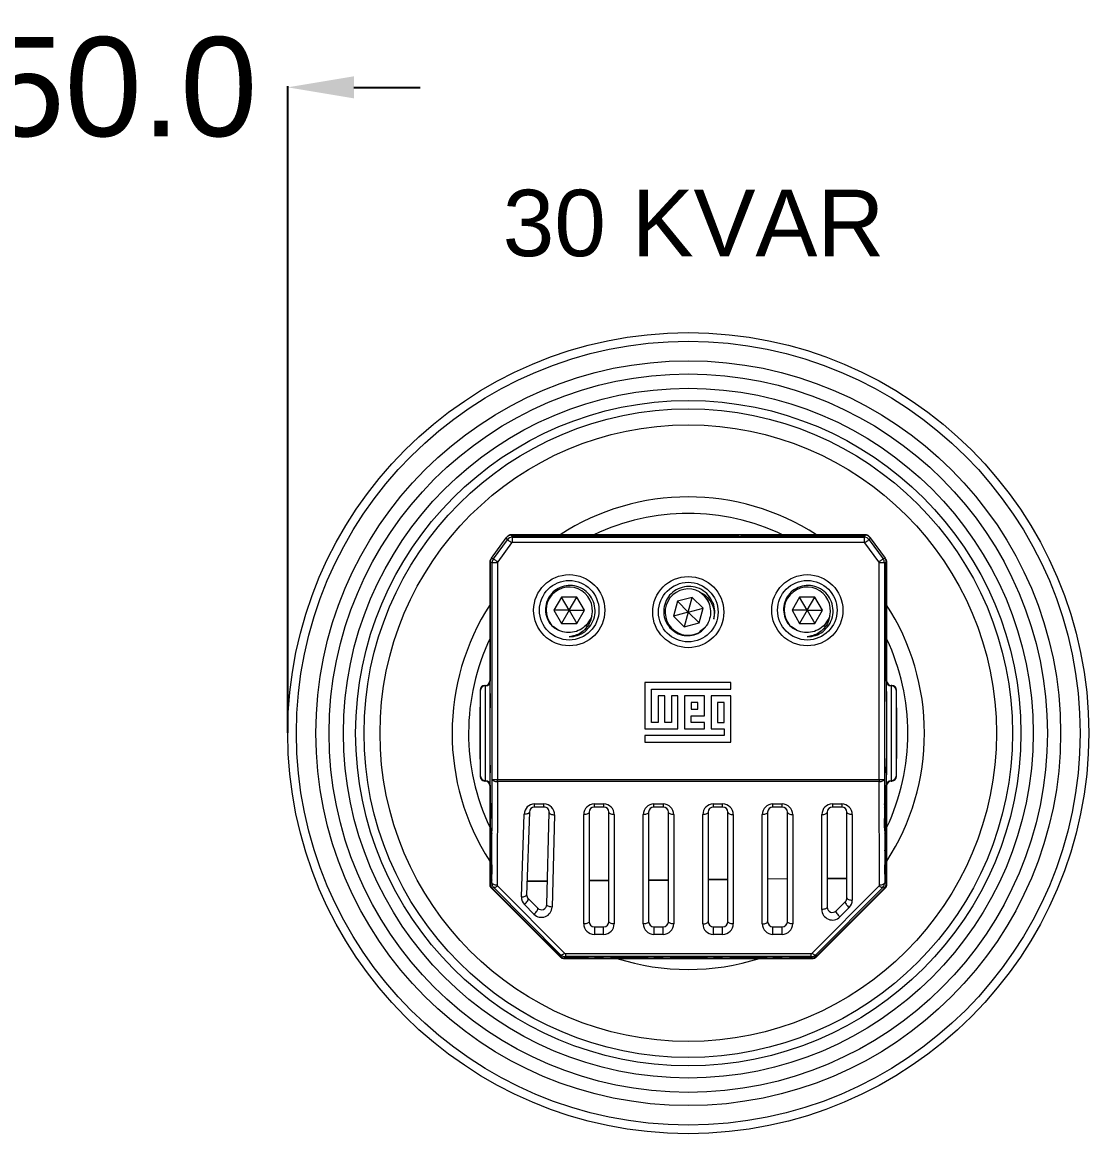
# Model space of a CAD drawing. Header units: millimetres. Extents: x 1004 to 59588, y 686 to 38112.
# Drawn here: x 44252.3 to 44413.6, y 35761.9 to 35930 of the extents above; entities that cross this region are included whole.
import ezdxf

# ---------------------------------------------------------------- set-up
doc = ezdxf.new("R2010")
doc.units = ezdxf.units.MM
doc.styles.get("Standard").update_dxf_attribs({"font": 'arial.ttf'})
doc.dimstyles.get("Standard").update_dxf_attribs({"dimtxt": 15, "dimasz": 10, "dimexe": 0.18, "dimexo": 0.0625, "dimgap": 0.09, "dimtad": 0, "dimtoh": 1, "dimdec": 1, "dimzin": 0, "dimdsep": 46, "dimtxsty": 'Standard', "dimcen": 0.09, "dimadec": 0, "dimazin": 0, "dimtfac": 1, "dimtdec": 1, "dimtofl": 0, "dimtmove": 0, "dimatfit": 3, "dimfxl": 1, "dimtolj": 1, "dimtzin": 0, "dimarcsym": 0})

# ---------------------------------------------------------------- blocks, each defined once
blk = doc.blocks.new('*D34')
at = {"color": 0, "lineweight": -2, "transparency": 16777216}
for p, q in [((44232.45, 35920.16), (44222.45, 35920.16)), ((44242.45, 35822.57), (44242.45, 35920.34)), ((44292.45, 35822.57), (44292.45, 35920.34)), ((44302.45, 35920.16), (44312.45, 35920.16))]:
    blk.add_line(p, q, dxfattribs=at)
at = {"color": 0, "transparency": 16777216}
for points in [[(44232.45, 35921.83), (44232.45, 35918.49), (44242.45, 35920.16)], [(44302.45, 35921.83), (44302.45, 35918.49), (44292.45, 35920.16)]]:
    blk.add_solid(points, dxfattribs=at)
at = {"layer": 'Defpoints', "color": 0, "transparency": 16777216}
for p in [(44292.45, 35920.16), (44242.45, 35822.51), (44292.45, 35822.51)]:
    blk.add_point(p, dxfattribs=at)
at = {"color": 0, "transparency": 16777216, "insert": (44267.45, 35920.16), "char_height": 15, "attachment_point": 5}
blk.add_mtext('\\A1;50.0', dxfattribs=at)

msp = doc.modelspace()

# ---------------------------------------------------------------- linework, layer by layer
at = {"color": 7, "linetype": 'Continuous', "lineweight": 15}
for p, q in [((44326.22, 35852.43), (44326.38, 35852.13)), ((44326.22, 35852.43), (44326.29, 35852.43)), ((44326.29, 35852.33), (44326.29, 35852.43)), ((44326.34, 35852.51), (44326.37, 35852.43)), ((44379.69, 35852.51), (44326.34, 35852.51)), ((44327.51, 35852.43), (44326.37, 35852.43)), ((44342.51, 35852.44), (44327.51, 35852.44)), ((44327.51, 35852.43), (44327.51, 35852.44)), ((44327.51, 35852.43), (44327.51, 35852.31)), ((44340.71, 35852.31), (44328.89, 35852.31)), ((44342.51, 35852.43), (44342.51, 35852.44)), ((44342.61, 35852.34), (44342.51, 35852.43)), ((44342.51, 35852.43), (44342.51, 35852.26)), ((44342.61, 35852.34), (44342.61, 35852.24)), ((44345.42, 35852.34), (44342.61, 35852.34)), ((44343.23, 35852.33), (44343.23, 35852.33)), ((44343.31, 35852.33), (44343.31, 35852.33)), ((44343.31, 35852.33), (44344.71, 35852.33)), ((44344.71, 35852.33), (44344.71, 35852.33)), ((44344.71, 35852.33), (44344.83, 35852.32)), ((44345.42, 35852.34), (44345.51, 35852.43)), ((44345.42, 35852.32), (44345.42, 35852.34)), ((44360.51, 35852.44), (44345.51, 35852.44)), ((44345.51, 35852.43), (44345.51, 35852.44)), ((44345.51, 35852.43), (44345.51, 35852.31)), ((44358.71, 35852.31), (44347.31, 35852.31)), ((44360.51, 35852.43), (44360.51, 35852.44)), ((44360.61, 35852.34), (44360.51, 35852.43)), ((44360.51, 35852.43), (44360.51, 35852.26)), ((44363.42, 35852.34), (44361.23, 35852.34)), ((44361.23, 35852.33), (44361.23, 35852.33)), ((44361.31, 35852.33), (44361.31, 35852.33)), ((44361.31, 35852.33), (44362.71, 35852.33)), ((44362.71, 35852.33), (44362.71, 35852.33)), ((44362.71, 35852.33), (44362.83, 35852.32)), ((44363.42, 35852.34), (44363.51, 35852.43)), ((44363.42, 35852.32), (44363.42, 35852.34)), ((44378.51, 35852.44), (44363.51, 35852.44)), ((44363.51, 35852.43), (44363.51, 35852.44)), ((44363.51, 35852.43), (44363.51, 35852.31)), ((44377.13, 35852.31), (44365.31, 35852.31)), ((44378.51, 35852.43), (44378.51, 35852.44)), ((44379.65, 35852.43), (44378.51, 35852.43)), ((44379.65, 35852.43), (44379.69, 35852.51)), ((44379.65, 35852.13), (44379.8, 35852.43)), ((44379.65, 35852.33), (44379.65, 35852.33)), ((44379.73, 35852.43), (44379.73, 35852.33)), ((44379.73, 35852.43), (44379.8, 35852.43)), ((44323.25, 35848.98), (44325.49, 35852.06)), ((44323.56, 35848.88), (44325.65, 35851.76)), ((44326.3, 35851.29), (44324.2, 35848.41)), ((44325.65, 35851.76), (44325.49, 35852.06)), ((44326.3, 35851.29), (44326.38, 35851.33)), ((44326.38, 35852.13), (44326.38, 35851.33)), ((44326.38, 35852.13), (44379.65, 35852.13)), ((44379.65, 35851.33), (44326.38, 35851.33)), ((44379.65, 35851.33), (44379.65, 35852.13)), ((44379.65, 35851.33), (44379.73, 35851.29)), ((44381.82, 35848.41), (44379.73, 35851.29)), ((44380.53, 35852.06), (44380.37, 35851.76)), ((44380.37, 35851.76), (44382.47, 35848.88)), ((44380.53, 35852.06), (44382.77, 35848.98)), ((44323.18, 35848.86), (44323.19, 35848.88)), ((44323.25, 35848.98), (44323.56, 35848.88)), ((44382.47, 35848.88), (44382.77, 35848.98)), ((44382.83, 35848.89), (44382.85, 35848.86)), ((44323.06, 35848.25), (44322.99, 35848.28)), ((44322.99, 35848.28), (44322.99, 35830.24)), ((44323.36, 35848.29), (44323.06, 35848.39)), ((44323.06, 35828.5), (44323.06, 35848.39)), ((44323.06, 35848.25), (44323.06, 35830.38)), ((44323.36, 35815.53), (44323.36, 35848.29)), ((44324.16, 35848.29), (44323.36, 35848.29)), ((44324.16, 35848.29), (44324.16, 35815.53)), ((44382.66, 35848.29), (44381.86, 35848.29)), ((44381.86, 35815.53), (44381.86, 35848.29)), ((44382.96, 35848.39), (44382.66, 35848.29)), ((44382.66, 35848.29), (44382.66, 35815.53)), ((44382.96, 35848.39), (44382.96, 35828.5)), ((44383.04, 35848.28), (44382.96, 35848.25)), ((44382.96, 35830.38), (44382.96, 35848.25)), ((44383.04, 35830.24), (44383.04, 35848.28)), ((44333.86, 35843.1), (44332.7, 35841.1)), ((44336.17, 35843.1), (44333.86, 35843.1)), ((44335.01, 35841.1), (44333.86, 35843.1)), ((44335.01, 35841.1), (44336.17, 35843.1)), ((44337.32, 35841.1), (44336.17, 35843.1)), ((44351.38, 35842.45), (44350.78, 35840.22)), ((44353.61, 35843.04), (44351.38, 35842.45)), ((44353.01, 35840.82), (44351.38, 35842.45)), ((44353.01, 35840.82), (44353.61, 35843.04)), ((44355.24, 35841.41), (44353.61, 35843.04)), ((44355.24, 35843.44), (44356, 35842.53)), ((44369.85, 35843.1), (44368.7, 35841.1)), ((44372.16, 35843.1), (44369.85, 35843.1)), ((44371.01, 35841.1), (44369.85, 35843.1)), ((44371.01, 35841.1), (44372.16, 35843.1)), ((44373.32, 35841.1), (44372.16, 35843.1)), ((44332.7, 35841.1), (44333.86, 35839.1)), ((44335.01, 35841.1), (44332.7, 35841.1)), ((44335.01, 35841.1), (44333.86, 35839.1)), ((44335.01, 35841.1), (44336.17, 35839.1)), ((44335.01, 35841.1), (44337.32, 35841.1)), ((44336.17, 35839.1), (44337.32, 35841.1)), ((44353.01, 35840.82), (44350.78, 35840.22)), ((44353.01, 35840.82), (44352.41, 35838.59)), ((44353.01, 35840.82), (44355.24, 35841.41)), ((44353.01, 35840.82), (44354.64, 35839.18)), ((44354.64, 35839.18), (44355.24, 35841.41)), ((44368.7, 35841.1), (44369.85, 35839.1)), ((44371.01, 35841.1), (44368.7, 35841.1)), ((44371.01, 35841.1), (44369.85, 35839.1)), ((44371.01, 35841.1), (44372.16, 35839.1)), ((44371.01, 35841.1), (44373.32, 35841.1)), ((44372.16, 35839.1), (44373.32, 35841.1)), ((44333.86, 35839.1), (44336.17, 35839.1)), ((44338.13, 35839.63), (44337.45, 35838.66)), ((44350.78, 35840.22), (44352.41, 35838.59)), ((44352.41, 35838.59), (44354.64, 35839.18)), ((44369.85, 35839.1), (44372.16, 35839.1)), ((44374.13, 35839.63), (44373.45, 35838.66)), ((44333.36, 35838.07), (44332.58, 35838.66)), ((44333.36, 35838.07), (44332.77, 35838.41)), ((44355.5, 35838.43), (44354.73, 35837.83)), ((44355.5, 35838.43), (44355.02, 35837.95)), ((44369.36, 35838.07), (44368.57, 35838.66)), ((44369.36, 35838.07), (44368.76, 35838.41)), ((44323.01, 35830.43), (44323.06, 35830.38)), ((44382.96, 35830.38), (44383.01, 35830.43)), ((44321.58, 35828.99), (44321.54, 35829.03)), ((44321.54, 35829.03), (44321.54, 35815.98)), ((44321.58, 35816.03), (44321.58, 35828.99)), ((44322.24, 35829.73), (44322.29, 35829.68)), ((44322.31, 35829.73), (44322.24, 35829.73)), ((44322.28, 35829.68), (44322.28, 35815.33)), ((44322.36, 35829.68), (44322.29, 35829.68)), ((44322.36, 35829.68), (44322.31, 35829.73)), ((44323.03, 35816.2), (44323.03, 35828.82)), ((44346.45, 35830.15), (44346.45, 35823.15)), ((44359.45, 35830.15), (44346.45, 35830.15)), ((44347.45, 35829.15), (44359.45, 35829.15)), ((44347.45, 35824.15), (44347.45, 35829.15)), ((44359.45, 35829.15), (44359.45, 35830.15)), ((44382.99, 35828.82), (44382.99, 35816.2)), ((44383.71, 35829.73), (44383.66, 35829.68)), ((44383.73, 35829.68), (44383.66, 35829.68)), ((44383.78, 35829.73), (44383.71, 35829.73)), ((44383.73, 35829.68), (44383.78, 35829.73)), ((44383.74, 35815.33), (44383.74, 35829.68)), ((44384.48, 35829.03), (44384.44, 35828.99)), ((44384.44, 35828.99), (44384.44, 35816.03)), ((44384.48, 35815.98), (44384.48, 35829.03)), ((44348.45, 35828.15), (44348.45, 35824.15)), ((44349.45, 35828.15), (44348.45, 35828.15)), ((44349.45, 35824.15), (44349.45, 35828.15)), ((44350.45, 35828.15), (44350.45, 35824.15)), ((44351.45, 35828.15), (44350.45, 35828.15)), ((44351.45, 35823.15), (44351.45, 35828.15)), ((44352.45, 35828.15), (44352.45, 35823.15)), ((44355.45, 35828.15), (44352.45, 35828.15)), ((44353.45, 35827.15), (44353.45, 35826.15)), ((44354.45, 35827.15), (44353.45, 35827.15)), ((44354.45, 35826.15), (44354.45, 35827.15)), ((44355.45, 35825.15), (44355.45, 35828.15)), ((44359.45, 35828.15), (44356.45, 35828.15)), ((44356.45, 35828.15), (44356.45, 35823.15)), ((44357.45, 35827.15), (44357.45, 35824.15)), ((44358.45, 35827.15), (44357.45, 35827.15)), ((44358.45, 35824.15), (44358.45, 35827.15)), ((44359.45, 35821.15), (44359.45, 35828.15)), ((44321.51, 35826.34), (44321.51, 35818.68)), ((44353.45, 35826.15), (44354.45, 35826.15)), ((44384.51, 35826.34), (44384.51, 35818.68)), ((44348.45, 35824.15), (44347.45, 35824.15)), ((44350.45, 35824.15), (44349.45, 35824.15)), ((44353.45, 35825.15), (44355.45, 35825.15)), ((44353.45, 35824.15), (44353.45, 35825.15)), ((44355.45, 35824.15), (44353.45, 35824.15)), ((44355.45, 35823.15), (44355.45, 35824.15)), ((44357.45, 35824.15), (44358.45, 35824.15)), ((44346.45, 35823.15), (44351.45, 35823.15)), ((44346.45, 35822.15), (44346.45, 35821.15)), ((44358.45, 35822.15), (44346.45, 35822.15)), ((44352.45, 35823.15), (44355.45, 35823.15)), ((44356.45, 35823.15), (44358.45, 35823.15)), ((44358.45, 35823.15), (44358.45, 35822.15)), ((44346.45, 35821.15), (44359.45, 35821.15)), ((44321.54, 35815.98), (44321.58, 35816.03)), ((44322.29, 35815.33), (44322.24, 35815.28)), ((44322.24, 35815.28), (44322.31, 35815.28)), ((44322.29, 35815.33), (44322.36, 35815.33)), ((44322.31, 35815.28), (44322.36, 35815.33)), ((44323.06, 35811.88), (44323.06, 35816.52)), ((44323.3, 35799.91), (44323.36, 35815.53)), ((44323.36, 35815.53), (44324.16, 35815.53)), ((44324.16, 35815.19), (44324.1, 35799.56)), ((44324.16, 35815.53), (44381.86, 35815.53)), ((44324.16, 35815.19), (44324.16, 35815.53)), ((44381.86, 35815.19), (44324.16, 35815.19)), ((44381.86, 35815.53), (44382.66, 35815.53)), ((44381.86, 35815.53), (44381.86, 35815.19)), ((44381.92, 35799.56), (44381.86, 35815.19)), ((44382.66, 35815.53), (44382.72, 35799.91)), ((44382.96, 35816.52), (44382.96, 35811.88)), ((44383.66, 35815.33), (44383.73, 35815.33)), ((44383.66, 35815.33), (44383.71, 35815.28)), ((44383.71, 35815.28), (44383.78, 35815.28)), ((44383.78, 35815.28), (44383.73, 35815.33)), ((44384.44, 35816.03), (44384.48, 35815.98)), ((44322.99, 35814.77), (44322.99, 35799.74)), ((44323.06, 35814.63), (44323.01, 35814.58)), ((44323.06, 35814.63), (44323.06, 35799.77)), ((44382.96, 35799.77), (44382.96, 35814.63)), ((44383.01, 35814.58), (44382.96, 35814.63)), ((44383.04, 35799.74), (44383.04, 35814.77)), ((44323.06, 35811.88), (44323.31, 35811.88)), ((44382.71, 35811.88), (44382.96, 35811.88)), ((44327.77, 35797.77), (44328.19, 35810.26)), ((44328.99, 35810.58), (44328.57, 35798.09)), ((44329.78, 35811.81), (44331.19, 35811.81)), ((44329.78, 35811.35), (44329.78, 35811.81)), ((44331.19, 35811.35), (44329.78, 35811.35)), ((44331.19, 35811.35), (44331.19, 35811.81)), ((44331.61, 35796.59), (44331.99, 35810.53)), ((44332.79, 35810.16), (44332.41, 35796.23)), ((44337.21, 35793.69), (44337.21, 35810.21)), ((44338.01, 35810.55), (44338.01, 35794.03)), ((44338.81, 35811.81), (44340.21, 35811.81)), ((44338.81, 35811.35), (44338.81, 35811.81)), ((44340.21, 35811.35), (44338.81, 35811.35)), ((44340.21, 35811.81), (44340.21, 35811.35)), ((44341.01, 35794.03), (44341.01, 35810.55)), ((44341.81, 35810.21), (44341.81, 35793.69)), ((44346.21, 35793.69), (44346.21, 35810.21)), ((44347.01, 35810.55), (44347.01, 35794.03)), ((44347.81, 35811.81), (44349.21, 35811.81)), ((44347.81, 35811.35), (44347.81, 35811.81)), ((44349.21, 35811.35), (44347.81, 35811.35)), ((44349.21, 35811.81), (44349.21, 35811.35)), ((44350.01, 35794.03), (44350.01, 35810.55)), ((44350.81, 35810.21), (44350.81, 35793.69)), ((44355.21, 35793.69), (44355.21, 35810.21)), ((44356.01, 35810.55), (44356.01, 35794.03)), ((44356.81, 35811.81), (44358.21, 35811.81)), ((44356.81, 35811.35), (44356.81, 35811.81)), ((44358.21, 35811.35), (44356.81, 35811.35)), ((44358.21, 35811.35), (44358.21, 35811.81)), ((44359.01, 35794.03), (44359.01, 35810.55)), ((44359.81, 35810.21), (44359.81, 35793.69)), ((44364.21, 35793.69), (44364.21, 35810.21)), ((44365.01, 35810.55), (44365.01, 35794.03)), ((44365.81, 35811.81), (44367.21, 35811.81)), ((44365.81, 35811.35), (44365.81, 35811.81)), ((44367.21, 35811.35), (44365.81, 35811.35)), ((44367.21, 35811.35), (44367.21, 35811.81)), ((44368.01, 35794.03), (44368.01, 35810.55)), ((44368.81, 35810.21), (44368.81, 35793.69)), ((44373.21, 35795.86), (44373.21, 35810.21)), ((44374.01, 35810.55), (44374.01, 35796.21)), ((44374.81, 35811.81), (44376.21, 35811.81)), ((44374.81, 35811.81), (44374.81, 35811.35)), ((44376.21, 35811.35), (44374.81, 35811.35)), ((44376.21, 35811.81), (44376.21, 35811.35)), ((44377.01, 35797.62), (44377.01, 35810.55)), ((44377.81, 35810.21), (44377.81, 35797.27)), ((44323.32, 35809.59), (44323.32, 35808.19)), ((44382.7, 35808.19), (44382.7, 35809.59)), ((44323.06, 35804.88), (44323.06, 35807.28)), ((44323.31, 35807.28), (44323.06, 35807.28)), ((44323.31, 35807.35), (44323.31, 35807.35)), ((44382.96, 35807.28), (44382.72, 35807.28)), ((44382.96, 35807.28), (44382.96, 35804.88)), ((44323.06, 35804.88), (44323.28, 35804.88)), ((44382.74, 35804.88), (44382.96, 35804.88)), ((44323.3, 35802.59), (44323.29, 35801.19)), ((44382.73, 35801.19), (44382.73, 35802.59)), ((44323.06, 35799.81), (44323.06, 35800.28)), ((44323.28, 35800.28), (44323.06, 35800.28)), ((44323.28, 35800.35), (44323.28, 35800.35)), ((44331.7, 35800.17), (44328.63, 35800.14)), ((44331.7, 35800.08), (44328.63, 35800.05)), ((44341.01, 35800.25), (44338.01, 35800.23)), ((44338.01, 35800.21), (44341.01, 35800.24)), ((44350.01, 35800.33), (44347.01, 35800.3)), ((44347.01, 35800.29), (44350.01, 35800.31)), ((44359.01, 35800.41), (44356.01, 35800.38)), ((44356.01, 35800.37), (44359.01, 35800.39)), ((44368.01, 35800.49), (44365.01, 35800.46)), ((44368.01, 35800.47), (44365.01, 35800.45)), ((44377.01, 35800.57), (44374.01, 35800.54)), ((44377.01, 35800.47), (44374.01, 35800.45)), ((44382.96, 35800.28), (44382.75, 35800.28)), ((44382.96, 35800.28), (44382.96, 35799.81)), ((44322.99, 35799.74), (44323.06, 35799.77)), ((44323.06, 35799.81), (44323.3, 35799.91)), ((44323.35, 35799.07), (44323.28, 35799.03)), ((44323.28, 35799.03), (44333.57, 35788.75)), ((44323.59, 35799.2), (44323.35, 35799.1)), ((44333.63, 35788.82), (44323.35, 35799.1)), ((44323.35, 35799.07), (44333.6, 35788.82)), ((44333.71, 35789.02), (44323.59, 35799.2)), ((44324.16, 35799.42), (44334.28, 35789.24)), ((44371.75, 35789.24), (44381.87, 35799.42)), ((44382.43, 35799.2), (44372.31, 35789.02)), ((44382.67, 35799.1), (44372.39, 35788.82)), ((44372.42, 35788.82), (44382.67, 35799.07)), ((44372.45, 35788.75), (44382.75, 35799.03)), ((44382.67, 35799.1), (44382.43, 35799.2)), ((44382.75, 35799.03), (44382.67, 35799.07)), ((44382.72, 35799.91), (44382.96, 35799.81)), ((44382.96, 35799.77), (44383.04, 35799.74)), ((44328.8, 35797.5), (44330.24, 35796.05)), ((44375.38, 35795.64), (44376.78, 35797.05)), ((44329.67, 35795.14), (44328.23, 35796.59)), ((44377.35, 35796.14), (44375.95, 35794.74)), ((44338.81, 35793.23), (44338.81, 35792.09)), ((44338.81, 35793.23), (44340.21, 35793.23)), ((44340.21, 35792.09), (44338.81, 35792.09)), ((44340.21, 35792.09), (44340.21, 35793.23)), ((44347.81, 35793.23), (44347.81, 35792.09)), ((44347.81, 35793.23), (44349.21, 35793.23)), ((44349.21, 35792.09), (44347.81, 35792.09)), ((44349.21, 35792.09), (44349.21, 35793.23)), ((44356.81, 35792.09), (44356.81, 35793.23)), ((44356.81, 35793.23), (44358.21, 35793.23)), ((44358.21, 35792.09), (44356.81, 35792.09)), ((44358.21, 35792.09), (44358.21, 35793.23)), ((44365.81, 35792.09), (44365.81, 35793.23)), ((44365.81, 35793.23), (44367.21, 35793.23)), ((44367.21, 35792.09), (44365.81, 35792.09)), ((44367.21, 35792.09), (44367.21, 35793.23)), ((44333.57, 35788.75), (44333.6, 35788.82)), ((44333.63, 35788.82), (44333.71, 35789.02)), ((44334.31, 35788.53), (44334.28, 35788.46)), ((44334.28, 35788.46), (44371.75, 35788.46)), ((44334.31, 35788.53), (44371.72, 35788.53)), ((44334.42, 35788.73), (44334.34, 35788.53)), ((44337.21, 35788.53), (44334.34, 35788.53)), ((44334.42, 35789.18), (44371.6, 35789.18)), ((44334.42, 35789.18), (44334.42, 35788.73)), ((44371.6, 35788.73), (44334.42, 35788.73)), ((44337.21, 35788.53), (44337.21, 35788.71)), ((44338.81, 35788.72), (44340.21, 35788.72)), ((44341.81, 35788.71), (44341.81, 35788.53)), ((44346.21, 35788.53), (44341.81, 35788.53)), ((44346.21, 35788.53), (44346.21, 35788.71)), ((44347.81, 35788.72), (44349.21, 35788.72)), ((44350.81, 35788.71), (44350.81, 35788.53)), ((44355.21, 35788.53), (44350.81, 35788.53)), ((44355.21, 35788.53), (44355.21, 35788.71)), ((44356.81, 35788.72), (44358.21, 35788.72)), ((44359.81, 35788.71), (44359.81, 35788.53)), ((44364.21, 35788.53), (44359.81, 35788.53)), ((44364.21, 35788.53), (44364.21, 35788.71)), ((44365.81, 35788.72), (44367.21, 35788.72)), ((44368.81, 35788.71), (44368.81, 35788.53)), ((44371.69, 35788.53), (44368.81, 35788.53)), ((44371.6, 35788.73), (44371.6, 35789.18)), ((44371.69, 35788.53), (44371.6, 35788.73)), ((44371.75, 35788.46), (44371.72, 35788.53)), ((44372.31, 35789.02), (44372.39, 35788.82)), ((44372.42, 35788.82), (44372.45, 35788.75))]:
    msp.add_line(p, q, dxfattribs=at)
at = {"color": 8, "linetype": 'Continuous', "lineweight": 15}
for p, q in [((44326.38, 35852.33), (44326.29, 35852.33)), ((44343.23, 35852.33), (44343.31, 35852.33)), ((44343.31, 35852.33), (44343.28, 35852.33)), ((44344.8, 35852.33), (44344.71, 35852.33)), ((44361.23, 35852.33), (44361.31, 35852.33)), ((44361.31, 35852.33), (44361.28, 35852.33)), ((44362.8, 35852.33), (44362.71, 35852.33)), ((44379.65, 35852.33), (44379.73, 35852.33)), ((44379.73, 35852.33), (44379.7, 35852.33)), ((44323.18, 35848.86), (44323.18, 35848.86)), ((44382.84, 35848.86), (44382.85, 35848.86)), ((44323.03, 35828.82), (44323.06, 35828.82)), ((44382.96, 35828.82), (44382.99, 35828.82)), ((44323.06, 35816.2), (44323.03, 35816.2)), ((44382.99, 35816.2), (44382.96, 35816.2)), ((44323.32, 35811.8), (44323.31, 35811.88)), ((44323.31, 35807.35), (44323.31, 35807.28)), ((44382.71, 35807.37), (44382.72, 35807.28)), ((44323.29, 35804.8), (44323.28, 35804.88)), ((44323.28, 35800.35), (44323.28, 35800.28)), ((44382.74, 35800.37), (44382.75, 35800.28)), ((44337.21, 35788.71), (44337.3, 35788.71)), ((44341.81, 35788.71), (44341.73, 35788.71)), ((44346.21, 35788.71), (44346.3, 35788.71)), ((44350.81, 35788.71), (44350.73, 35788.71)), ((44355.3, 35788.71), (44355.21, 35788.71)), ((44359.73, 35788.71), (44359.81, 35788.71)), ((44364.21, 35788.71), (44364.3, 35788.71)), ((44368.81, 35788.71), (44368.73, 35788.71))]:
    msp.add_line(p, q, dxfattribs=at)
at = {"color": 8, "linetype": 'Continuous', "lineweight": 15, "flags": 128}
for points in [[(44326.35, 35852.33), (44326.34, 35852.33), (44326.29, 35852.33)], [(44344.77, 35852.33), (44344.76, 35852.33), (44344.71, 35852.33)], [(44362.77, 35852.33), (44362.76, 35852.33), (44362.71, 35852.33)]]:
    msp.add_lwpolyline(points, dxfattribs=at)
at = {"color": 7, "linetype": 'Continuous', "lineweight": 15, "flags": 128}
for points in [[(44326.3, 35851.29), (44326.17, 35851.38), (44326.05, 35851.47), (44325.94, 35851.55), (44325.84, 35851.62), (44325.76, 35851.68), (44325.7, 35851.72), (44325.66, 35851.75), (44325.65, 35851.76)], [(44380.37, 35851.76), (44380.36, 35851.75), (44380.32, 35851.72), (44380.26, 35851.68), (44380.18, 35851.62), (44380.09, 35851.55), (44379.97, 35851.47), (44379.85, 35851.38), (44379.73, 35851.29)], [(44323.56, 35848.88), (44323.57, 35848.87), (44323.61, 35848.84), (44323.67, 35848.8), (44323.75, 35848.74), (44323.84, 35848.67), (44323.96, 35848.59), (44324.08, 35848.5), (44324.2, 35848.41)], [(44381.82, 35848.41), (44381.95, 35848.5), (44382.07, 35848.59), (44382.18, 35848.67), (44382.28, 35848.74), (44382.36, 35848.8), (44382.42, 35848.84), (44382.45, 35848.87), (44382.47, 35848.88)], [(44321.54, 35826.57), (44321.53, 35826.5), (44321.51, 35826.34)], [(44384.51, 35826.34), (44384.5, 35826.5), (44384.48, 35826.56)], [(44321.51, 35818.68), (44321.53, 35818.53), (44321.54, 35818.46)], [(44384.48, 35818.46), (44384.5, 35818.53), (44384.51, 35818.68)], [(44323.36, 35815.53), (44323.38, 35815.46), (44323.43, 35815.4), (44323.5, 35815.34), (44323.6, 35815.29), (44323.72, 35815.25), (44323.86, 35815.21), (44324.01, 35815.2), (44324.16, 35815.19)], [(44381.86, 35815.19), (44382.01, 35815.2), (44382.16, 35815.21), (44382.3, 35815.25), (44382.42, 35815.29), (44382.52, 35815.34), (44382.6, 35815.4), (44382.64, 35815.46), (44382.66, 35815.53)], [(44328.99, 35810.58), (44328.97, 35810.51), (44328.92, 35810.45), (44328.85, 35810.39), (44328.75, 35810.34), (44328.63, 35810.31), (44328.49, 35810.28), (44328.34, 35810.26), (44328.19, 35810.26)], [(44331.99, 35810.53), (44332, 35810.46), (44332.05, 35810.4), (44332.12, 35810.33), (44332.22, 35810.28), (44332.34, 35810.23), (44332.48, 35810.2), (44332.63, 35810.17), (44332.79, 35810.16)], [(44338.01, 35810.55), (44338, 35810.48), (44337.95, 35810.42), (44337.88, 35810.36), (44337.78, 35810.31), (44337.66, 35810.27), (44337.52, 35810.23), (44337.37, 35810.21), (44337.21, 35810.21)], [(44341.81, 35810.21), (44341.65, 35810.21), (44341.5, 35810.23), (44341.37, 35810.27), (44341.25, 35810.31), (44341.15, 35810.36), (44341.07, 35810.42), (44341.03, 35810.48), (44341.01, 35810.55)], [(44347.01, 35810.55), (44347, 35810.48), (44346.95, 35810.42), (44346.88, 35810.36), (44346.78, 35810.31), (44346.66, 35810.27), (44346.52, 35810.23), (44346.37, 35810.21), (44346.21, 35810.21)], [(44350.81, 35810.21), (44350.65, 35810.21), (44350.5, 35810.23), (44350.37, 35810.27), (44350.25, 35810.31), (44350.15, 35810.36), (44350.07, 35810.42), (44350.03, 35810.48), (44350.01, 35810.55)], [(44356.01, 35810.55), (44356, 35810.48), (44355.95, 35810.42), (44355.88, 35810.36), (44355.78, 35810.31), (44355.66, 35810.27), (44355.52, 35810.23), (44355.37, 35810.21), (44355.21, 35810.21)], [(44359.01, 35810.55), (44359.03, 35810.48), (44359.07, 35810.42), (44359.15, 35810.36), (44359.25, 35810.31), (44359.37, 35810.27), (44359.5, 35810.23), (44359.65, 35810.21), (44359.81, 35810.21)], [(44365.01, 35810.55), (44365, 35810.48), (44364.95, 35810.42), (44364.88, 35810.36), (44364.78, 35810.31), (44364.66, 35810.27), (44364.52, 35810.23), (44364.37, 35810.21), (44364.21, 35810.21)], [(44368.01, 35810.55), (44368.03, 35810.48), (44368.07, 35810.42), (44368.15, 35810.36), (44368.25, 35810.31), (44368.37, 35810.27), (44368.5, 35810.23), (44368.65, 35810.21), (44368.81, 35810.21)], [(44373.21, 35810.21), (44373.37, 35810.21), (44373.52, 35810.23), (44373.66, 35810.27), (44373.78, 35810.31), (44373.88, 35810.36), (44373.95, 35810.42), (44374, 35810.48), (44374.01, 35810.55)], [(44377.81, 35810.21), (44377.65, 35810.21), (44377.5, 35810.23), (44377.37, 35810.27), (44377.25, 35810.31), (44377.15, 35810.36), (44377.07, 35810.42), (44377.03, 35810.48), (44377.01, 35810.55)], [(44323.3, 35799.91), (44323.32, 35799.84), (44323.36, 35799.78), (44323.44, 35799.72), (44323.54, 35799.66), (44323.66, 35799.62), (44323.79, 35799.59), (44323.94, 35799.57), (44324.1, 35799.56)], [(44324.16, 35799.42), (44324.06, 35799.35), (44323.97, 35799.29), (44323.89, 35799.24), (44323.81, 35799.2), (44323.74, 35799.18), (44323.68, 35799.17), (44323.63, 35799.18), (44323.59, 35799.2)], [(44382.43, 35799.2), (44382.39, 35799.18), (44382.35, 35799.17), (44382.29, 35799.18), (44382.21, 35799.2), (44382.13, 35799.24), (44382.05, 35799.29), (44381.96, 35799.35), (44381.87, 35799.42)], [(44381.92, 35799.56), (44382.08, 35799.57), (44382.23, 35799.59), (44382.37, 35799.62), (44382.49, 35799.66), (44382.59, 35799.72), (44382.66, 35799.78), (44382.71, 35799.84), (44382.72, 35799.91)], [(44327.77, 35797.77), (44327.92, 35797.78), (44328.07, 35797.79), (44328.21, 35797.82), (44328.33, 35797.86), (44328.43, 35797.91), (44328.5, 35797.96), (44328.55, 35798.03), (44328.57, 35798.09)], [(44328.23, 35796.59), (44328.37, 35796.71), (44328.5, 35796.85), (44328.62, 35796.99), (44328.71, 35797.12), (44328.78, 35797.25), (44328.82, 35797.36), (44328.82, 35797.44), (44328.8, 35797.5)], [(44376.78, 35797.05), (44376.75, 35796.99), (44376.76, 35796.91), (44376.8, 35796.8), (44376.87, 35796.67), (44376.96, 35796.54), (44377.08, 35796.4), (44377.21, 35796.27), (44377.35, 35796.14)], [(44377.01, 35797.62), (44377.03, 35797.55), (44377.07, 35797.48), (44377.15, 35797.43), (44377.25, 35797.37), (44377.37, 35797.33), (44377.5, 35797.3), (44377.65, 35797.28), (44377.81, 35797.27)], [(44329.67, 35795.14), (44329.81, 35795.27), (44329.94, 35795.4), (44330.06, 35795.54), (44330.15, 35795.67), (44330.22, 35795.8), (44330.26, 35795.91), (44330.27, 35795.99), (44330.24, 35796.05)], [(44332.41, 35796.23), (44332.25, 35796.24), (44332.1, 35796.26), (44331.96, 35796.3), (44331.84, 35796.34), (44331.74, 35796.4), (44331.66, 35796.46), (44331.62, 35796.53), (44331.61, 35796.59)], [(44374.01, 35796.21), (44374, 35796.14), (44373.95, 35796.08), (44373.88, 35796.02), (44373.78, 35795.96), (44373.66, 35795.92), (44373.52, 35795.89), (44373.37, 35795.87), (44373.21, 35795.86)], [(44375.38, 35795.64), (44375.35, 35795.59), (44375.36, 35795.5), (44375.4, 35795.39), (44375.47, 35795.27), (44375.56, 35795.13), (44375.68, 35794.99), (44375.81, 35794.86), (44375.95, 35794.74)], [(44338.01, 35794.03), (44338, 35793.96), (44337.95, 35793.9), (44337.88, 35793.84), (44337.78, 35793.79), (44337.66, 35793.75), (44337.52, 35793.71), (44337.37, 35793.69), (44337.21, 35793.69)], [(44341.81, 35793.69), (44341.65, 35793.69), (44341.5, 35793.71), (44341.37, 35793.75), (44341.25, 35793.79), (44341.15, 35793.84), (44341.07, 35793.9), (44341.03, 35793.96), (44341.01, 35794.03)], [(44347.01, 35794.03), (44347, 35793.96), (44346.95, 35793.9), (44346.88, 35793.84), (44346.78, 35793.79), (44346.66, 35793.75), (44346.52, 35793.71), (44346.37, 35793.69), (44346.21, 35793.69)], [(44350.81, 35793.69), (44350.65, 35793.69), (44350.5, 35793.71), (44350.37, 35793.75), (44350.25, 35793.79), (44350.15, 35793.84), (44350.07, 35793.9), (44350.03, 35793.96), (44350.01, 35794.03)], [(44355.21, 35793.69), (44355.37, 35793.69), (44355.52, 35793.71), (44355.66, 35793.75), (44355.78, 35793.79), (44355.88, 35793.84), (44355.95, 35793.9), (44356, 35793.96), (44356.01, 35794.03)], [(44359.81, 35793.69), (44359.65, 35793.69), (44359.5, 35793.71), (44359.37, 35793.75), (44359.25, 35793.79), (44359.15, 35793.84), (44359.07, 35793.9), (44359.03, 35793.96), (44359.01, 35794.03)], [(44364.21, 35793.69), (44364.37, 35793.69), (44364.52, 35793.71), (44364.66, 35793.75), (44364.78, 35793.79), (44364.88, 35793.84), (44364.95, 35793.9), (44365, 35793.96), (44365.01, 35794.03)], [(44368.81, 35793.69), (44368.65, 35793.69), (44368.5, 35793.71), (44368.37, 35793.75), (44368.25, 35793.79), (44368.15, 35793.84), (44368.07, 35793.9), (44368.03, 35793.96), (44368.01, 35794.03)], [(44333.71, 35789.02), (44333.75, 35789), (44333.8, 35788.99), (44333.86, 35789), (44333.93, 35789.02), (44334.01, 35789.06), (44334.09, 35789.11), (44334.18, 35789.17), (44334.28, 35789.24)], [(44371.75, 35789.24), (44371.84, 35789.17), (44371.93, 35789.11), (44372.02, 35789.06), (44372.1, 35789.02), (44372.17, 35789), (44372.23, 35788.99), (44372.28, 35789), (44372.31, 35789.02)]]:
    msp.add_lwpolyline(points, dxfattribs=at)
at = {"color": 7, "linetype": 'Continuous', "lineweight": 15}
for centre, radius in [((44353.01, 35822.51), 60.56), ((44353.01, 35822.51), 59.26), ((44353.01, 35822.51), 56.31), ((44353.01, 35822.51), 54.31), ((44353.01, 35822.51), 52.15), ((44353.01, 35822.51), 50.3), ((44353.01, 35822.51), 49.03), ((44353.01, 35822.51), 46.61), ((44335.01, 35841.1), 5.38), ((44335.01, 35841.1), 4.5), ((44353.01, 35840.82), 5.38), ((44371.01, 35841.1), 5.38), ((44371.01, 35841.1), 4.5), ((44353.01, 35840.82), 4.5)]:
    msp.add_circle(centre, radius, dxfattribs=at)
for centre, radius, start, end in [((44353.01, 35822.51), 35.72, 57.122, 122.878), ((44353.01, 35822.51), 33.22, 64.5589, 115.4411), ((44328.34, 35954.45), 102.14, 268.8846, 270.3097), ((44341.29, 35946.22), 93.91, 269.6453, 271.2134), ((44346.76, 35954.45), 102.14, 268.8846, 270.3097), ((44359.29, 35946.22), 93.91, 269.6453, 271.2134), ((44364.76, 35954.45), 102.14, 268.8846, 270.3097), ((44377.71, 35946.22), 93.91, 269.6453, 271.2134), ((44324.36, 35848.29), 0.2, 144.0032, 179.9986), ((44381.66, 35848.29), 0.2, 0.0014, 35.9968), ((44335.01, 35841.1), 3.5, 345.8881, 230.1054), ((44353.01, 35840.82), 3.5, 60.7576, 304.9749), ((44371.01, 35841.1), 3.5, 345.8881, 230.1054), ((44353.01, 35840.82), 4, 344.8695, 20.6436), ((44353.01, 35822.51), 35.72, 146.9804, 212.8006), ((44353.01, 35822.51), 35.72, 0, 33.0232), ((44335.01, 35841.1), 4, 270, 305.7741), ((44371.01, 35841.1), 4, 270, 305.7741), ((44353.01, 35822.51), 33.22, 154.3669, 205.3358), ((44353.01, 35822.51), 33.22, 0, 25.3358), ((44353.01, 35822.51), 33.22, 334.6642, 0), ((44353.01, 35822.51), 35.72, 327.1994, 0), ((44329.78, 35810.21), 1.6, 90, 178.0784), ((44329.78, 35810.55), 0.8, 90, 178.0784), ((44331.19, 35810.21), 1.6, 358.4271, 90), ((44331.19, 35810.55), 0.8, 358.4271, 90), ((44338.81, 35810.21), 1.6, 90, 180), ((44338.81, 35810.55), 0.8, 90, 180), ((44340.21, 35810.21), 1.6, 0, 90), ((44340.21, 35810.55), 0.8, 0, 90), ((44347.81, 35810.21), 1.6, 90, 180), ((44347.81, 35810.55), 0.8, 90, 180), ((44349.21, 35810.21), 1.6, 0, 90), ((44349.21, 35810.55), 0.8, 0, 90), ((44356.81, 35810.21), 1.6, 90, 180), ((44356.81, 35810.55), 0.8, 90, 180), ((44358.21, 35810.21), 1.6, 0, 90), ((44358.21, 35810.55), 0.8, 0, 90), ((44365.81, 35810.21), 1.6, 90, 180), ((44365.81, 35810.55), 0.8, 90, 180), ((44367.21, 35810.21), 1.6, 0, 90), ((44367.21, 35810.55), 0.8, 0, 90), ((44374.81, 35810.21), 1.6, 90, 180), ((44374.81, 35810.55), 0.8, 90, 180), ((44376.21, 35810.21), 1.6, 0, 90), ((44376.21, 35810.55), 0.8, 0, 90), ((44329.37, 35797.72), 1.6, 178.0784, 224.8315), ((44329.37, 35798.06), 0.8, 178.0784, 224.8315), ((44376.21, 35797.62), 0.8, 315.1685, 0), ((44376.21, 35797.27), 1.6, 315.1685, 0), ((44330.81, 35796.27), 1.6, 224.8315, 358.4271), ((44330.81, 35796.62), 0.8, 224.8315, 358.4271), ((44374.81, 35795.86), 1.6, 180, 315.1685), ((44374.81, 35796.21), 0.8, 180, 315.1685), ((44338.81, 35793.69), 1.6, 180, 270), ((44338.81, 35794.03), 0.8, 180, 270), ((44340.21, 35794.03), 0.8, 270, 0), ((44340.21, 35793.69), 1.6, 270, 0), ((44347.81, 35793.69), 1.6, 180, 270), ((44347.81, 35794.03), 0.8, 180, 270), ((44349.21, 35794.03), 0.8, 270, 0), ((44349.21, 35793.69), 1.6, 270, 0), ((44356.81, 35793.69), 1.6, 180, 270), ((44356.81, 35794.03), 0.8, 180, 270), ((44358.21, 35794.03), 0.8, 270, 0), ((44358.21, 35793.69), 1.6, 270, 0), ((44365.81, 35793.69), 1.6, 180, 270), ((44365.81, 35794.03), 0.8, 180, 270), ((44367.21, 35794.03), 0.8, 270, 0), ((44367.21, 35793.69), 1.6, 270, 0), ((44353.01, 35822.51), 35.72, 252.4153, 287.5847)]:
    msp.add_arc(centre, radius, start, end, dxfattribs=at)
for centre, major_axis, ratio, start_param, end_param in [((44326.22, 35851.53), (0.409, -0.802), 0.999952, 2.670358, 3.612827), ((44326.08, 35852.01), (0.732, 0.74), 0.461163, 1.624778, 1.808042), ((44326.08, 35852.01), (1.03, 0.16), 0.461163, 1.251239, 1.516814), ((44326.29, 35851.63), (0, 0.8), 0.999962, 5.741918, 6.283185), ((44379.94, 35852.01), (1.03, -0.16), 0.461163, 1.624778, 1.890354), ((44379.8, 35851.53), (-0.409, -0.802), 0.999952, 2.670358, 3.612827), ((44379.94, 35852.01), (-0.732, 0.74), 0.461163, 4.392831, 4.658407), ((44326.38, 35851.23), (0.802, 0.409), 0.999963, 1.099562, 2.042031), ((44379.65, 35851.23), (0.802, -0.409), 0.999963, 1.099562, 2.042031), ((44323.49, 35848.44), (0.51, 0.88), 0.483181, 1.359648, 1.625224), ((44324.06, 35848.39), (0.951, -0.309), 0.999958, 2.827461, 3.455724), ((44324.36, 35848.29), (0.309, 0.951), 0.999975, 1.256665, 1.884928), ((44381.66, 35848.29), (-0.309, 0.951), 0.999975, 4.398257, 5.026521), ((44381.96, 35848.39), (-0.951, -0.309), 0.999958, 2.827461, 3.455724), ((44382.54, 35848.44), (-0.51, 0.88), 0.483181, 4.657961, 4.923537), ((44323.49, 35848.44), (0.1, 1.01), 0.483181, 1.516369, 1.781945), ((44382.54, 35848.44), (-0.1, 1.01), 0.483181, 4.501241, 4.766817), ((44322.31, 35830.43), (-0.495, 0.495), 0.999924, 2.356233, 3.926953), ((44322.36, 35830.38), (-0.495, 0.495), 0.999924, 2.356233, 3.926953), ((44383.66, 35830.38), (-0.495, -0.495), 0.999924, 5.497825, 7.068545), ((44383.71, 35830.43), (-0.495, -0.495), 0.999924, 5.497825, 7.068545), ((44322.24, 35829.03), (0.495, -0.495), 0.999924, 2.356233, 3.926953), ((44322.28, 35828.99), (0.648, 0.268), 0.987735, 1.182442, 2.744511), ((44322.29, 35828.98), (0.495, -0.495), 0.999924, 2.356233, 2.364883), ((44323.04, 35828.82), (0, 1.5), 0.008727, 1.570796, 3.132866), ((44382.98, 35828.82), (0, 1.5), 0.008727, 3.150319, 4.712389), ((44383.73, 35828.98), (-0.495, -0.495), 0.999924, 3.918302, 3.926953), ((44383.74, 35828.99), (0.648, -0.268), 0.987735, 0.397081, 1.959151), ((44383.78, 35829.03), (-0.495, -0.495), 0.999924, 2.356233, 3.926953), ((44323.04, 35816.2), (0, 1.5), 0.008727, 0.008727, 1.570796), ((44382.98, 35816.2), (0, 1.5), 0.008727, 4.712389, 6.274459), ((44322.24, 35815.98), (0.495, 0.495), 0.999924, 2.356233, 3.926953), ((44322.28, 35816.03), (0.648, -0.268), 0.987735, 3.538674, 5.100744), ((44322.29, 35816.03), (0.495, 0.495), 0.999924, 3.918302, 3.926953), ((44322.31, 35814.58), (0.495, 0.495), 0.999924, 5.497825, 7.068545), ((44322.36, 35814.63), (0.495, 0.495), 0.999924, 5.497825, 7.068545), ((44383.66, 35814.63), (0.495, -0.495), 0.999924, 2.356233, 3.926953), ((44383.71, 35814.58), (0.495, -0.495), 0.999924, 2.356233, 3.926953), ((44383.73, 35816.03), (-0.495, 0.495), 0.999924, 2.356233, 2.364883), ((44383.74, 35816.03), (0.648, 0.268), 0.987735, 4.324034, 5.886104), ((44383.78, 35815.98), (-0.495, 0.495), 0.999924, 2.356233, 3.926953), ((44323.86, 35811.88), (-0.8, 0), 0.999962, 0, 0.833791), ((44323.31, 35810.28), (0, 1.6), 0.008727, 4.268772, 6.283185), ((44382.16, 35811.88), (-0.8, 0), 0.999962, 2.307802, 3.141593), ((44382.71, 35810.28), (0, 1.6), 0.008727, 0.420097, 2.014413), ((44323.86, 35807.28), (0.8, 0), 0.999962, 2.469687, 3.141593), ((44323.31, 35808.88), (0, 1.6), 0.008727, 3.141593, 4.268772), ((44382.72, 35808.88), (0, 1.6), 0.008727, 2.014413, 2.943507), ((44382.16, 35807.28), (0.8, 0), 0.999962, 0, 0.670351), ((44323.86, 35804.88), (-0.8, 0), 0.999962, 0, 0.783268), ((44323.28, 35803.28), (0, 1.6), 0.008727, 4.268772, 6.283185), ((44382.16, 35804.88), (-0.8, 0), 0.999962, 2.358325, 3.141593), ((44382.74, 35803.28), (0, 1.6), 0.008727, 0.420097, 2.014413), ((44323.86, 35800.28), (0.8, 0), 0.999962, 2.368743, 3.141593), ((44323.28, 35801.88), (0, 1.6), 0.008727, 3.141593, 4.268772), ((44382.75, 35801.88), (0, 1.6), 0.008727, 2.014413, 2.943507), ((44382.16, 35800.28), (0.8, 0), 0.999962, 0, 0.77285), ((44323.49, 35799.53), (-0.13, 1.02), 0.4734, 1.305779, 1.571355), ((44324.06, 35799.81), (0.924, 0.383), 0.999955, 2.748909, 3.534276), ((44324.06, 35799.77), (-0.924, -0.383), 0.999955, 5.890372, 6.675999), ((44323.49, 35799.53), (-0.628, 0.813), 0.4734, 1.570238, 1.835813), ((44324.3, 35799.91), (0.544, 0.84), 0.999111, 2.145758, 2.931124), ((44324.3, 35799.56), (0.112, 0.166), 0.9955, 2.163397, 2.948763), ((44381.72, 35799.56), (-0.112, 0.166), 0.9955, 3.334422, 4.119789), ((44381.72, 35799.91), (-0.544, 0.84), 0.999111, 3.352061, 4.137428), ((44381.96, 35799.81), (-0.924, 0.383), 0.999955, 2.748909, 3.534276), ((44381.96, 35799.77), (0.924, -0.383), 0.999955, 5.890372, 6.675999), ((44382.54, 35799.53), (0.628, 0.813), 0.4734, 4.447372, 4.712948), ((44382.54, 35799.53), (0.13, 1.02), 0.4734, 4.71183, 4.977406), ((44334.07, 35788.96), (0.813, -0.628), 0.473436, 4.447552, 4.713128), ((44334.31, 35789.53), (-0.383, -0.924), 0.999955, 5.890632, 6.675738), ((44334.34, 35789.53), (0.383, 0.924), 0.999955, 2.748909, 3.534276), ((44334.42, 35789.73), (0.19, 0.983), 0.999124, 2.546641, 3.332008), ((44334.07, 35788.96), (1.02, -0.13), 0.473436, 4.71165, 4.977225), ((44334.42, 35789.38), (0.04, 0.197), 0.995471, 2.554014, 3.33938), ((44338.81, 35788.71), (1.6, 0), 0.008727, 1.570796, 3.141593), ((44337.21, 35789.33), (0, -0.8), 0.999962, 0, 0.697522), ((44340.21, 35788.71), (1.6, 0), 0.008727, 0, 1.570796), ((44341.81, 35789.33), (0, 0.8), 0.999962, 2.315159, 3.141593), ((44347.81, 35788.71), (1.6, 0), 0.008727, 1.570796, 3.141593), ((44346.21, 35789.33), (0, -0.8), 0.999962, 0, 0.697522), ((44349.21, 35788.71), (1.6, 0), 0.008727, 0, 1.570796), ((44350.81, 35789.33), (0, 0.8), 0.999962, 2.44407, 3.141593), ((44356.81, 35788.71), (1.6, 0), 0.008727, 1.570796, 3.141593), ((44355.21, 35789.33), (0, -0.8), 0.999962, 0, 0.697522), ((44358.21, 35788.71), (1.6, 0), 0.008727, 0, 1.570796), ((44359.81, 35789.33), (0, 0.8), 0.999962, 2.44407, 3.141593), ((44364.21, 35789.33), (0, -0.8), 0.999962, 0, 0.825333), ((44365.81, 35788.71), (1.6, 0), 0.008727, 1.570796, 3.141593), ((44367.21, 35788.71), (1.6, 0), 0.008727, 0, 1.570796), ((44368.81, 35789.33), (0, 0.8), 0.999962, 2.44407, 3.141593), ((44371.6, 35789.38), (-0.04, 0.197), 0.995471, 2.943805, 3.729171), ((44371.6, 35789.73), (-0.19, 0.983), 0.999124, 2.951178, 3.736544), ((44371.69, 35789.53), (-0.383, 0.924), 0.999955, 2.748909, 3.534276), ((44371.72, 35789.53), (0.383, -0.924), 0.999955, 5.890632, 6.675738), ((44371.95, 35788.96), (1.02, 0.13), 0.473436, 4.447552, 4.713128), ((44371.95, 35788.96), (0.813, 0.628), 0.473436, 4.71165, 4.977225)]:
    msp.add_ellipse(centre, major_axis=major_axis, ratio=ratio, start_param=start_param, end_param=end_param, dxfattribs=at)
at = {"color": 8, "linetype": 'Continuous', "lineweight": 15}
for centre, start_param, end_param in [((44382.71, 35810.28), 0, 0.420097), ((44382.72, 35808.88), 2.943507, 3.141593), ((44382.74, 35803.28), 0, 0.420097), ((44382.75, 35801.88), 2.943507, 3.141593)]:
    msp.add_ellipse(centre, major_axis=(0, 1.6), ratio=0.008727, start_param=start_param, end_param=end_param, dxfattribs=at)
at = {"color": 7, "linetype": 'Continuous', "lineweight": 15}
for points, knots in [([(44325.87, 35852.42), (44325.83, 35852.4), (44325.79, 35852.37), (44325.73, 35852.33), (44325.71, 35852.31), (44325.7, 35852.31)], [0, 0, 0, 0, 0.5, 0.5, 1, 1, 1, 1]), ([(44326.07, 35852.49), (44326.06, 35852.49), (44326.03, 35852.48), (44325.96, 35852.46), (44325.91, 35852.44), (44325.87, 35852.42)], [0, 0, 0, 0, 0.5, 0.5, 1, 1, 1, 1]), ([(44326.39, 35852.33), (44326.38, 35852.33), (44326.37, 35852.33), (44326.37, 35852.33), (44326.38, 35852.33)], [0, 0, 0, 0, 0.574407, 1, 1, 1, 1]), ([(44344.81, 35852.33), (44344.8, 35852.33), (44344.79, 35852.33), (44344.79, 35852.33), (44344.8, 35852.33)], [0, 0, 0, 0, 0.574408, 1, 1, 1, 1]), ([(44362.81, 35852.33), (44362.8, 35852.33), (44362.78, 35852.33), (44362.79, 35852.33), (44362.79, 35852.33)], [0, 0, 0, 0, 0.574408, 1, 1, 1, 1]), ([(44380.15, 35852.42), (44380.11, 35852.44), (44380.07, 35852.46), (44380, 35852.48), (44379.96, 35852.49), (44379.96, 35852.49)], [0, 0, 0, 0, 0.5, 0.5, 1, 1, 1, 1]), ([(44380.32, 35852.31), (44380.32, 35852.31), (44380.29, 35852.33), (44380.23, 35852.37), (44380.19, 35852.4), (44380.15, 35852.42)], [0, 0, 0, 0, 0.5, 0.5, 1, 1, 1, 1]), ([(44337.35, 35837.85), (44337.68, 35838.16), (44338.35, 35838.78), (44338.88, 35840.06), (44338.98, 35841.4), (44338.61, 35842.7), (44337.85, 35843.78), (44336.77, 35844.54), (44335.52, 35844.9), (44334.23, 35844.81), (44333.05, 35844.31), (44332.12, 35843.45), (44331.53, 35842.33), (44331.35, 35841.1), (44331.6, 35839.89), (44332.13, 35838.98), (44332.6, 35838.56), (44332.77, 35838.41)], [0, 0, 0, 0, 0.072841, 0.145713, 0.217196, 0.288391, 0.358437, 0.42852, 0.49725, 0.565877, 0.63363, 0.70081, 0.767583, 0.833324, 0.899109, 0.963415, 1, 1, 1, 1]), ([(44356.75, 35842.23), (44356.54, 35842.63), (44356.12, 35843.43), (44355.03, 35844.28), (44353.75, 35844.72), (44352.41, 35844.71), (44351.16, 35844.25), (44350.14, 35843.41), (44349.48, 35842.29), (44349.22, 35841.03), (44349.4, 35839.76), (44349.99, 35838.63), (44350.91, 35837.78), (44352.06, 35837.28), (44353.29, 35837.21), (44354.31, 35837.48), (44354.83, 35837.82), (44355.02, 35837.95)], [0, 0, 0, 0, 0.072841, 0.145713, 0.217196, 0.288391, 0.358437, 0.42852, 0.49725, 0.565877, 0.63363, 0.70081, 0.767583, 0.833324, 0.899109, 0.963415, 1, 1, 1, 1]), ([(44354.72, 35843.87), (44355.07, 35843.68), (44355.78, 35843.29), (44356.52, 35842.3), (44356.9, 35841.23), (44356.96, 35840.36), (44356.89, 35839.91), (44356.87, 35839.77)], [0, 0, 0, 0, 0.240251, 0.480424, 0.727325, 0.913431, 1, 1, 1, 1]), ([(44354.72, 35843.87), (44354.86, 35843.77), (44355.04, 35843.63), (44355.2, 35843.48), (44355.24, 35843.44)], [0, 0, 0, 0, 0.780939, 1, 1, 1, 1]), ([(44373.35, 35837.85), (44373.68, 35838.16), (44374.35, 35838.78), (44374.87, 35840.06), (44374.97, 35841.4), (44374.61, 35842.7), (44373.84, 35843.78), (44372.77, 35844.54), (44371.51, 35844.9), (44370.22, 35844.81), (44369.05, 35844.31), (44368.11, 35843.45), (44367.53, 35842.33), (44367.35, 35841.1), (44367.6, 35839.89), (44368.13, 35838.98), (44368.59, 35838.56), (44368.76, 35838.41)], [0, 0, 0, 0, 0.072841, 0.145713, 0.217196, 0.288391, 0.358437, 0.42852, 0.49725, 0.565877, 0.633631, 0.70081, 0.767583, 0.833324, 0.899109, 0.963415, 1, 1, 1, 1]), ([(44355.24, 35843.44), (44355.31, 35843.37), (44355.66, 35843.01), (44356.16, 35842.23), (44356.44, 35841.03), (44356.31, 35839.81), (44355.92, 35839), (44355.61, 35838.57), (44355.53, 35838.47), (44355.5, 35838.43)], [0, 0, 0, 0, 0.05432, 0.274168, 0.494561, 0.711912, 0.92818, 0.977352, 1, 1, 1, 1]), ([(44338.13, 35839.63), (44338.08, 35839.55), (44337.82, 35839.11), (44337.2, 35838.43), (44336.12, 35837.84), (44334.91, 35837.65), (44334.02, 35837.82), (44333.52, 35838), (44333.4, 35838.06), (44333.36, 35838.07)], [0, 0, 0, 0, 0.05432, 0.274168, 0.494561, 0.711912, 0.928181, 0.977352, 1, 1, 1, 1]), ([(44338.41, 35840.24), (44338.31, 35839.85), (44338.13, 35839.07), (44337.36, 35838.1), (44336.43, 35837.45), (44335.61, 35837.17), (44335.16, 35837.12), (44335.01, 35837.1)], [0, 0, 0, 0, 0.240251, 0.480424, 0.727325, 0.913431, 1, 1, 1, 1]), ([(44338.41, 35840.24), (44338.35, 35840.08), (44338.27, 35839.87), (44338.16, 35839.68), (44338.13, 35839.63)], [0, 0, 0, 0, 0.780941, 1, 1, 1, 1]), ([(44374.13, 35839.63), (44374.08, 35839.55), (44373.82, 35839.11), (44373.2, 35838.43), (44372.11, 35837.84), (44370.9, 35837.65), (44370.01, 35837.82), (44369.52, 35838), (44369.4, 35838.06), (44369.36, 35838.07)], [0, 0, 0, 0, 0.05432, 0.274168, 0.494561, 0.711912, 0.92818, 0.977352, 1, 1, 1, 1]), ([(44374.4, 35840.24), (44374.31, 35839.85), (44374.12, 35839.07), (44373.36, 35838.1), (44372.43, 35837.45), (44371.6, 35837.17), (44371.15, 35837.12), (44371.01, 35837.1)], [0, 0, 0, 0, 0.240251, 0.480424, 0.727325, 0.913431, 1, 1, 1, 1]), ([(44374.4, 35840.24), (44374.34, 35840.08), (44374.26, 35839.87), (44374.15, 35839.68), (44374.13, 35839.63)], [0, 0, 0, 0, 0.780941, 1, 1, 1, 1]), ([(44323.06, 35828.5), (44323.06, 35828.27), (44323.06, 35828.05), (44323.06, 35827.62), (44323.06, 35827.42), (44323.05, 35827.06), (44323.05, 35826.91), (44323.05, 35826.61), (44323.05, 35826.48), (44323.05, 35826.34)], [0, 0, 0, 0, 0.25, 0.25, 0.5, 0.5, 0.75, 0.75, 1, 1, 1, 1]), ([(44382.96, 35828.5), (44382.96, 35828.27), (44382.96, 35828.05), (44382.96, 35827.62), (44382.97, 35827.42), (44382.97, 35827.06), (44382.97, 35826.91), (44382.97, 35826.61), (44382.97, 35826.48), (44382.98, 35826.34)], [0, 0, 0, 0, 0.25, 0.25, 0.5, 0.5, 0.75, 0.75, 1, 1, 1, 1]), ([(44323.06, 35816.52), (44323.06, 35816.75), (44323.06, 35816.98), (44323.06, 35817.41), (44323.06, 35817.6), (44323.05, 35817.96), (44323.05, 35818.12), (44323.05, 35818.41), (44323.05, 35818.55), (44323.05, 35818.68)], [0, 0, 0, 0, 0.25, 0.25, 0.5, 0.5, 0.75, 0.75, 1, 1, 1, 1]), ([(44382.96, 35816.52), (44382.96, 35816.75), (44382.96, 35816.98), (44382.96, 35817.41), (44382.97, 35817.6), (44382.97, 35817.96), (44382.97, 35818.12), (44382.97, 35818.41), (44382.97, 35818.55), (44382.98, 35818.68)], [0, 0, 0, 0, 0.25, 0.25, 0.5, 0.5, 0.75, 0.75, 1, 1, 1, 1]), ([(44382.71, 35811.71), (44382.71, 35811.73), (44382.71, 35811.8), (44382.71, 35811.83), (44382.71, 35811.82), (44382.71, 35811.82)], [0, 0, 0, 0, 0.3243888, 0.9784345, 1, 1, 1, 1]), ([(44323.31, 35811.82), (44323.31, 35811.82), (44323.31, 35811.82), (44323.31, 35811.82), (44323.31, 35811.82)], [0, 0, 0, 0, 0.660852, 1, 1, 1, 1]), ([(44382.71, 35807.35), (44382.71, 35807.35), (44382.71, 35807.34), (44382.71, 35807.35), (44382.71, 35807.35)], [0, 0, 0, 0, 0.526446, 1, 1, 1, 1]), ([(44323.29, 35804.82), (44323.29, 35804.82), (44323.29, 35804.82), (44323.29, 35804.82), (44323.29, 35804.82)], [0, 0, 0, 0, 0.660854, 1, 1, 1, 1]), ([(44382.73, 35804.71), (44382.73, 35804.73), (44382.74, 35804.8), (44382.74, 35804.83), (44382.74, 35804.82), (44382.74, 35804.82)], [0, 0, 0, 0, 0.3243888, 0.9784345, 1, 1, 1, 1]), ([(44382.74, 35800.35), (44382.74, 35800.35), (44382.74, 35800.34), (44382.74, 35800.35), (44382.74, 35800.35)], [0, 0, 0, 0, 0.526446, 1, 1, 1, 1]), ([(44323, 35799.47), (44323, 35799.47), (44323.01, 35799.45), (44323.02, 35799.41), (44323.03, 35799.38), (44323.04, 35799.35)], [0, 0, 0, 0, 0.5, 0.5, 1, 1, 1, 1]), ([(44323.04, 35799.35), (44323.05, 35799.32), (44323.07, 35799.3), (44323.09, 35799.26), (44323.1, 35799.24), (44323.1, 35799.24)], [0, 0, 0, 0, 0.5, 0.5, 1, 1, 1, 1]), ([(44382.92, 35799.24), (44382.93, 35799.24), (44382.94, 35799.26), (44382.96, 35799.3), (44382.97, 35799.32), (44382.98, 35799.35)], [0, 0, 0, 0, 0.5, 0.5, 1, 1, 1, 1]), ([(44382.98, 35799.35), (44382.99, 35799.38), (44383, 35799.41), (44383.02, 35799.45), (44383.02, 35799.47), (44383.02, 35799.47)], [0, 0, 0, 0, 0.5, 0.5, 1, 1, 1, 1]), ([(44333.77, 35788.57), (44333.78, 35788.57), (44333.79, 35788.56), (44333.83, 35788.54), (44333.86, 35788.52), (44333.89, 35788.51)], [0, 0, 0, 0, 0.5, 0.5, 1, 1, 1, 1]), ([(44333.89, 35788.51), (44333.91, 35788.5), (44333.94, 35788.49), (44333.99, 35788.48), (44334, 35788.47), (44334.01, 35788.47)], [0, 0, 0, 0, 0.5, 0.5, 1, 1, 1, 1]), ([(44372.02, 35788.47), (44372.02, 35788.47), (44372.04, 35788.48), (44372.08, 35788.49), (44372.11, 35788.5), (44372.14, 35788.51)], [0, 0, 0, 0, 0.5, 0.5, 1, 1, 1, 1]), ([(44372.14, 35788.51), (44372.17, 35788.52), (44372.19, 35788.54), (44372.23, 35788.56), (44372.25, 35788.57), (44372.25, 35788.57)], [0, 0, 0, 0, 0.5, 0.5, 1, 1, 1, 1])]:
    msp.add_open_spline(points, degree=3, knots=knots, dxfattribs=at)
for points in [[(44323.02, 35848.59), (44323.01, 35848.57), (44323, 35848.55), (44323, 35848.54)], [(44323.03, 35848.64), (44323.03, 35848.63), (44323.02, 35848.61), (44323.02, 35848.59)], [(44383.01, 35848.59), (44383, 35848.61), (44382.99, 35848.63), (44382.99, 35848.64)], [(44383.02, 35848.54), (44383.02, 35848.55), (44383.02, 35848.57), (44383.01, 35848.59)]]:
    msp.add_open_spline(points, degree=3, dxfattribs=at)

# ---------------------------------------------------------------- texts
msp.add_text('30 KVAR', height=10.045).set_placement((44324.95, 35894.63))

# ---------------------------------------------------------------- dimensions: what is measured, and where the dimension line sits
dim = msp.add_linear_dim(base=(44292.45, 35920.16), p1=(44242.45, 35822.51), p2=(44292.45, 35822.51), dimstyle='Standard')
dim.commit()
dim.dimension.update_dxf_attribs({"geometry": '*D34', "text_midpoint": (44267.45, 35920.16)})

doc.saveas('drawing.dxf')
